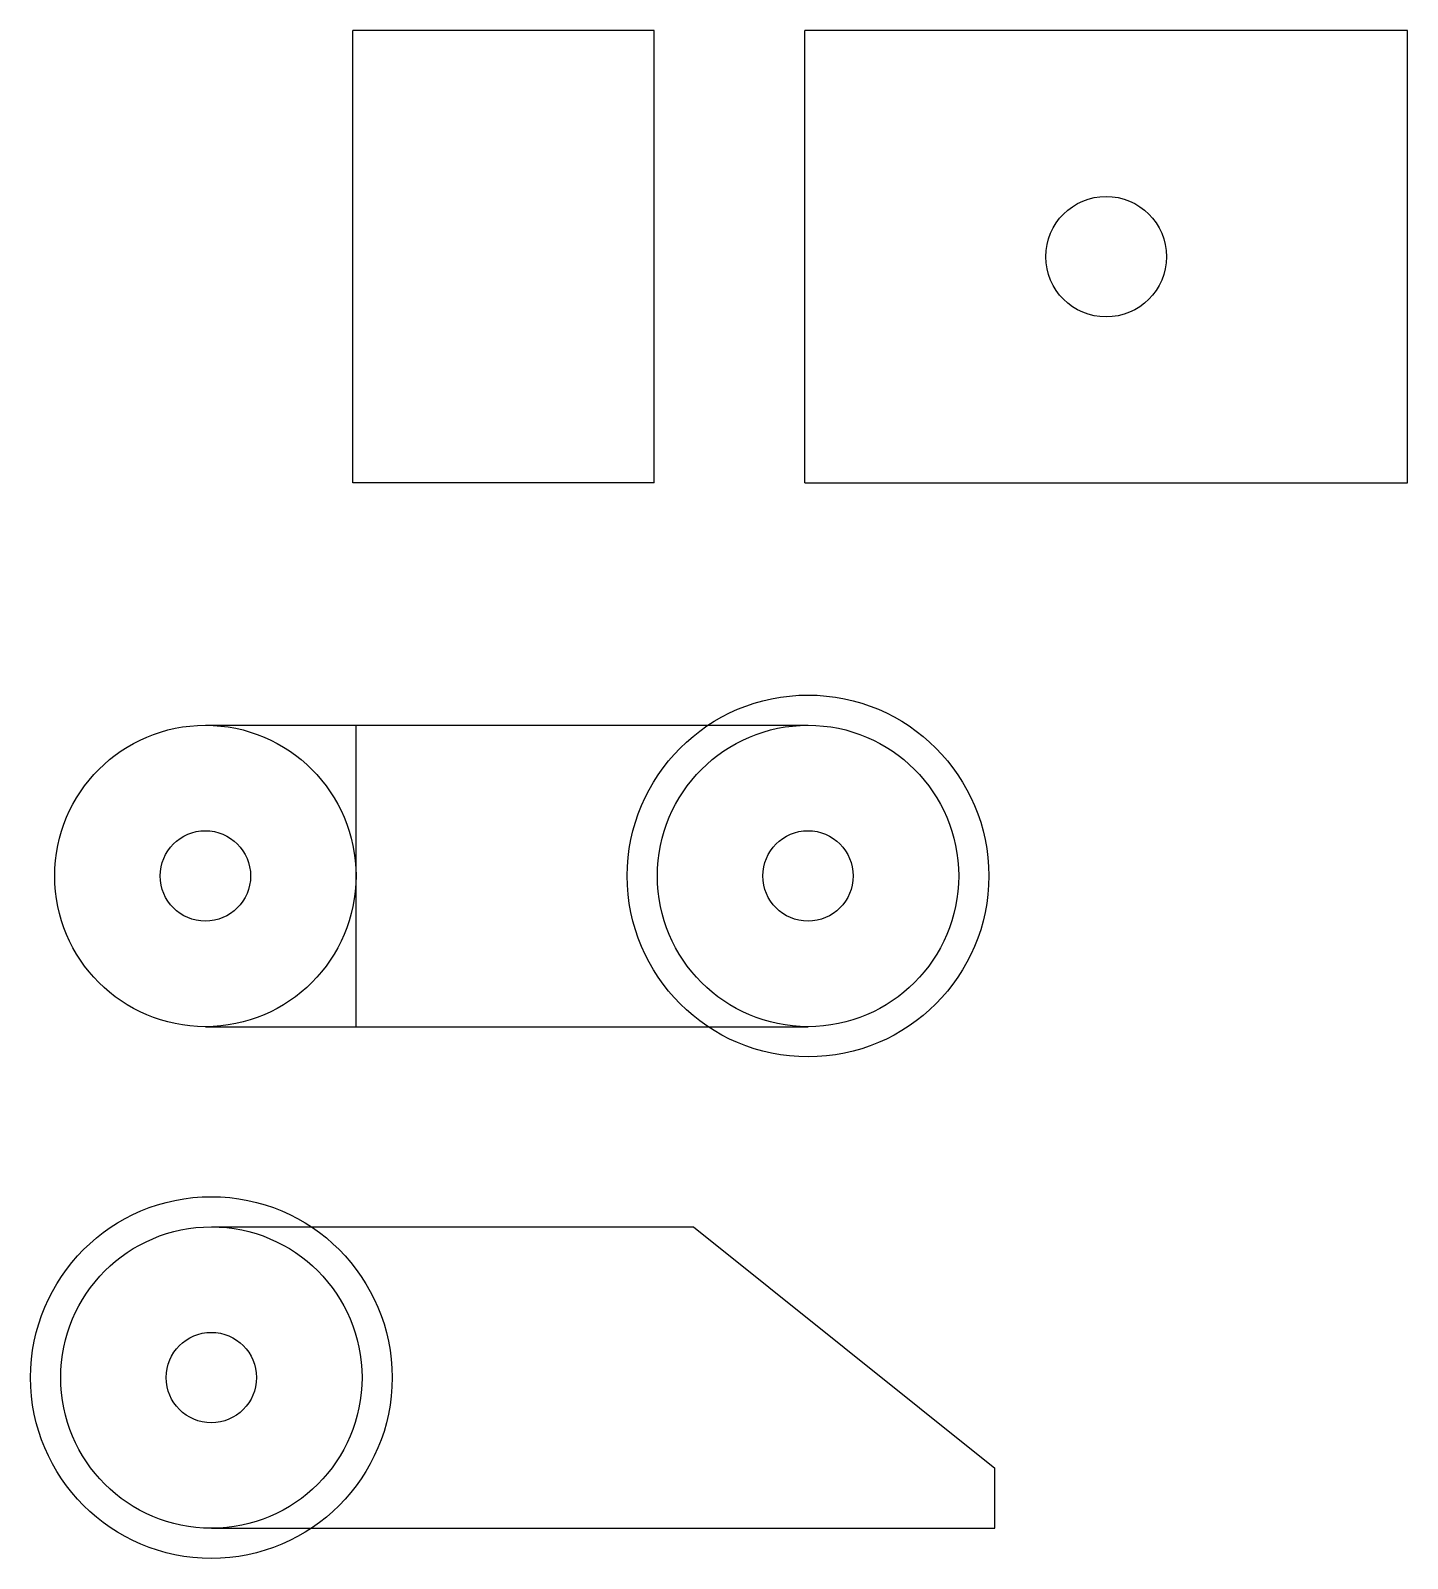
# Model space of a CAD drawing. Header units: millimetres. Extents: x 21.6 to 67.3, y -14.1 to 36.6.
import ezdxf

# ---------------------------------------------------------------- set-up
doc = ezdxf.new("R2010")
doc.units = ezdxf.units.MM
doc.header["$MEASUREMENT"] = 0

msp = doc.modelspace()

# ---------------------------------------------------------------- linework, layer by layer
for p, q in [((42.274, 36.589), (32.274, 36.589)), ((42.274, 21.589), (42.274, 36.589)), ((47.274, 21.589), (47.274, 36.589)), ((67.274, 36.589), (47.274, 36.589)), ((67.274, 21.589), (67.274, 36.589)), ((42.274, 21.589), (32.274, 21.589)), ((47.274, 21.589), (67.274, 21.589)), ((27.38, 13.547), (47.38, 13.547)), ((32.38, 3.547), (32.38, 13.547)), ((27.38, 3.547), (47.38, 3.547)), ((27.578, -3.091), (43.578, -3.091)), ((43.578, -3.091), (53.578, -11.091)), ((53.578, -13.091), (53.578, -11.091)), ((27.578, -13.091), (53.578, -13.091))]:
    msp.add_line(p, q)
at = {"extrusion": (-1, 0, 0)}
msp.add_line((32.274, 21.589), (32.274, 36.589), dxfattribs=at)
for centre, radius in [((57.274, 29.089), 2), ((47.38, 8.547), 6), ((27.38, 8.547), 5), ((47.38, 8.547), 5), ((27.38, 8.547), 1.5), ((47.38, 8.547), 1.5), ((27.578, -8.091), 6), ((27.578, -8.091), 5), ((27.578, -8.091), 1.5)]:
    msp.add_circle(centre, radius)

doc.saveas('drawing.dxf')
